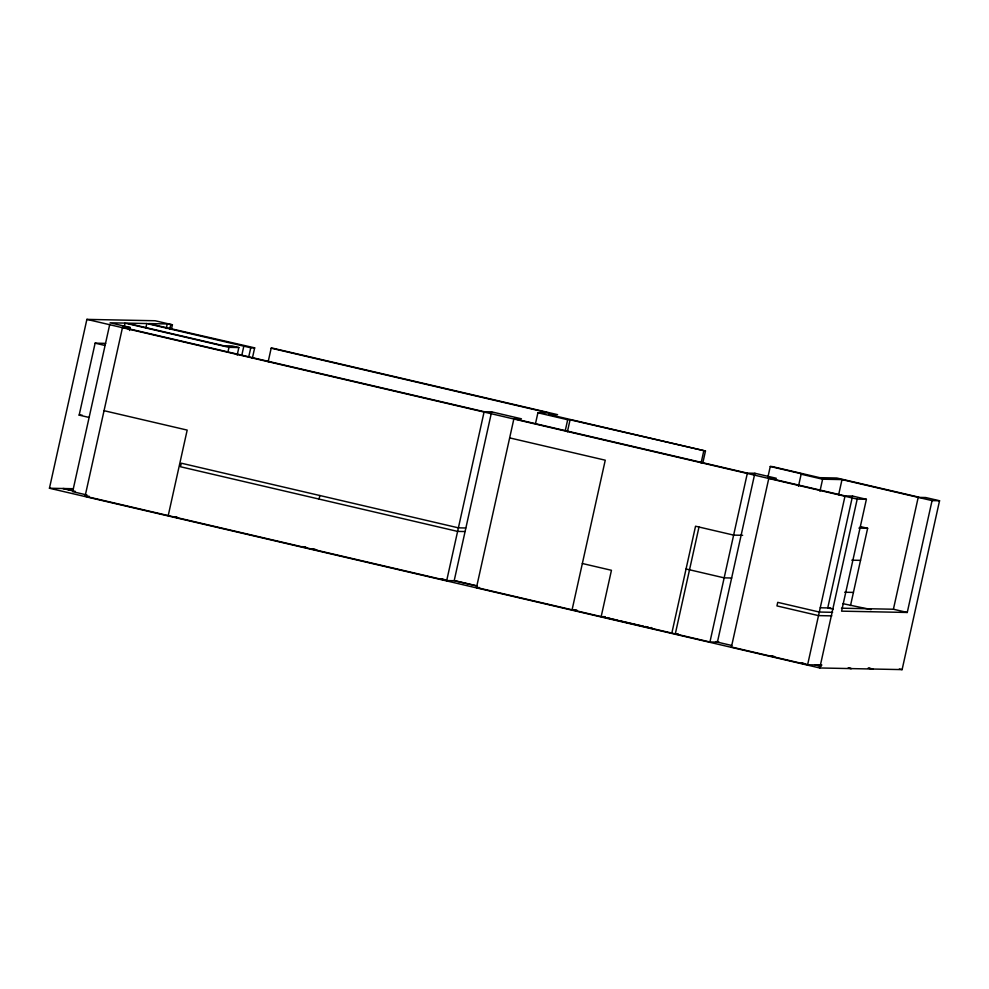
<?xml version="1.0" encoding="UTF-8"?>
<svg xmlns="http://www.w3.org/2000/svg" width="989" height="989" viewBox="0 0 989 989"><rect width="100%" height="100%" fill="white"/><g stroke="black" fill="none" stroke-linecap="round" stroke-linejoin="round"><path stroke-width="1.48" d="M767.934 477.044L770.27 466.487L771.964 466.524L819.77 477.675L836.781 478.008L919.906 497.405L925.692 497.529L939.55 500.755L902.116 669.615L819.77 667.971L49.45 488.245L86.884 319.385L155.112 320.745L172.42 324.788L171.418 329.312M88.862 417.395L79.157 415.12L95.117 343.171L105.662 343.381M109.767 324.305L72.667 491.669L87.007 495.007M476.525 585.933L454.186 580.716L446.707 580.568L85.091 496.194L122.525 327.334L130.189 327.495L129.522 330.511M124.404 326.123L125.071 323.106L228.978 347.349L238.844 347.547L237.175 355.088M145.84 328.064L146.842 323.539L250.761 347.782L254.668 347.856L252.331 358.414M166.263 328.472L167.265 323.947L172.42 324.788M169.725 329.275L170.726 324.751M168.229 515.59L187.181 430.091L104.055 410.695M227.977 351.874L228.978 347.349M241.823 355.212L243.826 346.162M248.746 356.831L250.761 347.782M268.167 361.764L271.171 348.19L272.877 348.227L557.586 414.651L548.907 414.478L705.466 451.009L702.796 463.062M319.051 499.074L319.843 495.514M446.707 580.568L484.14 411.708L491.62 411.857L521.413 418.804L513.921 418.656L476.488 587.515L709.941 641.985L718.954 642.158L716.073 641.49M454.186 580.716L491.62 411.857M535.556 423.329L537.905 412.784L548.957 413.006L271.171 348.19M565.349 430.289L567.686 419.732L570.072 419.781L705.466 451.009M567.389 431.834L570.072 419.781M601.176 616.604L611.449 570.294L582.348 563.507M701.09 463.037L703.76 450.972M671.84 633.096L695.539 526.222L733.64 535.111L742.652 535.296M699 527.026L675.302 633.9L678.306 633.961M709.941 641.985L747.375 473.125L754.867 473.274L776.34 478.28L768.849 478.132L731.415 646.991L807.617 664.769L821.921 665.053M754.867 473.274L717.421 642.133L731.749 645.471M798.469 486.254L801.139 474.201L803.513 474.25L770.27 466.487M819.943 491.273L822.613 479.208L842.01 479.591L932.058 500.607L939.55 500.755M838.66 494.673L842.01 479.591M807.617 664.769L845.051 495.909L852.543 496.058L866.389 499.297L841.59 611.153L907.259 612.463L932.058 500.607M852.543 496.058L827.744 607.926L833.282 609.212M819.77 667.971L857.203 499.111L866.389 499.297M850.515 605.528L867.637 528.287L860.43 526.605M841.478 608.198L893.413 609.236L918.212 497.368M125.071 323.106L110.1 322.81L130.189 327.495M146.842 323.539L126.765 323.131L223.749 345.767L231.921 345.927L238.844 347.547M167.265 323.947L148.548 323.576L254.668 347.856M79.157 415.12L82.174 415.182M49.45 488.245L73.433 488.727M68.933 489.74L73.359 489.827M85.091 496.194L89.183 496.28M858.885 528.114L867.637 528.287M465.683 527.99L458.389 527.842L181.296 463.198L180.505 466.759L457.598 531.402L464.892 531.55M306.392 547.461L302.078 546.645L305.242 547.201M851.789 560.17L860.529 560.355M731.675 578.009L724.158 577.86L686.057 568.972M844.68 592.238L853.42 592.411M476.488 587.515L479.554 587.577M842.838 603.649L871.025 609.595M820.252 607.778L830.797 607.988M832.614 612.315L819.3 612.043L777.737 602.35L776.946 605.911L818.521 615.615L831.836 615.875M576.686 609.916L572.087 609.817L605.256 460.194L509.656 437.892M602.548 616.642L605.268 616.691M770.369 655.905L771.222 655.917M537.905 412.784L567.686 419.732M801.139 474.201L822.613 479.208M122.525 327.334L484.14 411.708M513.921 418.656L747.375 473.125M768.849 478.132L845.051 495.909M86.884 319.385L857.203 499.111M95.117 343.171L104.809 345.433M893.413 609.236L907.259 612.463M899.347 668.972L902.116 669.615M868.985 668.119L872.879 669.034M868.132 668.107L872.026 669.009M848.958 667.995L851.554 668.601M848.105 667.983L850.701 668.589M63.741 488.529L72.395 490.544M62.888 488.517L75.362 491.422M455.385 580.815L477.205 585.908M815.95 664.942L821.142 666.153M815.097 664.917L820.647 666.215M174.769 516.753L177.08 517.296M441.477 578.985L444.939 579.789L440.624 578.973M772.372 656.189L774.684 656.721L771.519 656.164M173.928 516.74L177.39 517.544M619.46 620.696L635.976 624.541A14.612 0.692 12.5 0 0 643.357 626.173M651.875 627.718A14.612 0.692 12.5 0 1 650.873 627.57M648.302 627.137A14.612 0.692 12.5 0 1 645.112 626.532M617.964 620.338A14.612 0.692 12.5 0 1 611.499 618.731M610.238 618.385A14.612 0.692 12.5 0 1 607.666 617.581M313.315 549.08L312.475 549.068L316.789 549.896L313.315 549.08M802.388 663.186L801.535 663.174L805.85 664.002L802.388 663.186"/></g></svg>
